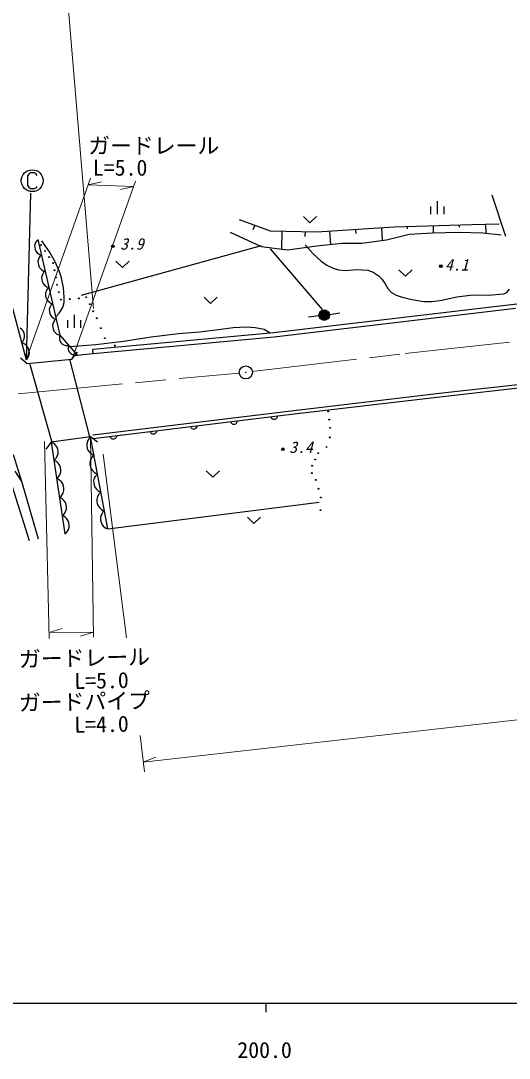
# Model space of a CAD drawing. Units: millimetres, scale not verified. Extents: x 40000 to 680000, y 20000 to 380000.
# Drawn here: x 239945 to 295836, y 198715 to 317363 of the extents above; entities that cross this region are included whole.
import ezdxf
from ezdxf.enums import TextEntityAlignment as Align

# ---------------------------------------------------------------- set-up
doc = ezdxf.new("R2010")
doc.units = ezdxf.units.MM
doc.header["$LTSCALE"] = 1000
doc.linetypes.add('CHAIN', pattern=[18.5, 12, -1.5, 3.5, -1.5])
for name, color, linetype, lineweight in [('M-BGD', 7, 'Continuous', 25), ('M-BGD-EXST', 7, 'Continuous', 25), ('M-BMK', 2, 'CHAIN', 13), ('M-BMK-SRVR', 3, 'Continuous', 25), ('M-STR-HTXT', 7, 'Continuous', 13), ('M-STR-STR1', 1, 'Continuous', 25), ('M-TTL-BAND', 7, 'Continuous', 25)]:
    doc.layers.add(name, color=color, linetype=linetype, lineweight=lineweight)
doc.styles.add('ＭＳ ゴシック', font='')
doc.styles.get('ＭＳ ゴシック').set_extended_font_data('MS Gothic')

msp = doc.modelspace()

# ---------------------------------------------------------------- linework, layer by layer
at = {"layer": 'M-BGD'}
for p, q in [((287583, 296730), (287583, 295230)), ((293824, 297441), (295398, 292720)), ((286833, 296130), (286833, 295230)), ((288333, 296130), (288333, 295230)), ((264935, 294631), (268484, 293353)), ((272278, 294991), (273028, 294271)), ((273028, 294271), (273778, 294991)), ((263923, 293192), (267464, 291539)), ((266710, 293992), (266515, 293452)), ((268484, 293353), (273809, 293211)), ((269816, 293317), (269760, 291237)), ((272478, 293246), (272464, 292699)), ((273809, 293211), (282684, 293779)), ((275289, 293306), (275386, 291790)), ((278247, 293495), (278277, 293026)), ((281205, 293684), (281296, 292258)), ((282684, 293779), (291559, 294063)), ((284163, 293826), (284172, 293551)), ((284382, 292956), (287057, 293113)), ((287057, 293113), (290047, 293192)), ((287122, 293921), (287147, 293116)), ((290047, 293192), (292801, 293113)), ((290080, 294016), (290088, 293768)), ((291559, 294063), (294683, 294134)), ((292801, 293113), (294926, 292877)), ((293121, 294098), (293144, 293075)), ((236974, 291915), (240562, 278570)), ((241587, 291878), (241531, 291643)), ((241660, 292043), (241587, 291878)), ((241741, 292172), (241660, 292043)), ((241893, 292318), (241741, 292172)), ((241884, 292356), (244402, 281402)), ((273838, 291618), (276670, 291933)), ((276670, 291933), (278952, 291933)), ((278952, 291933), (281785, 292326)), ((281785, 292326), (284382, 292956)), ((241531, 291643), (241544, 291425)), ((241544, 291425), (241592, 291214)), ((241592, 291214), (241676, 291012)), ((241676, 291012), (241829, 290826)), ((241829, 290826), (241967, 290709)), ((241967, 290709), (242096, 290628)), ((246901, 285969), (267491, 291649)), ((267464, 291539), (270454, 291146)), ((268484, 291294), (274448, 284336)), ((270454, 291146), (273838, 291618)), ((241974, 290099), (241914, 289852)), ((241914, 289852), (241928, 289621)), ((241928, 289621), (241979, 289399)), ((242051, 290273), (241974, 290099)), ((242136, 290410), (242051, 290273)), ((242096, 290628), (242296, 290563)), ((242296, 290563), (242136, 290410)), ((250837, 289879), (251587, 289159)), ((251587, 289159), (252337, 289879)), ((241979, 289399), (242067, 289185)), ((242067, 289185), (242229, 288988)), ((242229, 288988), (242374, 288866)), ((242374, 288866), (242511, 288780)), ((242476, 288421), (242399, 288248)), ((242562, 288558), (242476, 288421)), ((242511, 288780), (242722, 288712)), ((242722, 288712), (242562, 288558)), ((283212, 288885), (283962, 288165)), ((283962, 288165), (284712, 288885)), ((242399, 288248), (242339, 288000)), ((242339, 288000), (242353, 287769)), ((242353, 287769), (242404, 287547)), ((242404, 287547), (242493, 287333)), ((242493, 287333), (242655, 287137)), ((242655, 287137), (242800, 287014)), ((242825, 286396), (242765, 286148)), ((242765, 286148), (242779, 285918)), ((242800, 287014), (242937, 286929)), ((242902, 286570), (242825, 286396)), ((242988, 286706), (242902, 286570)), ((242937, 286929), (243147, 286860)), ((243147, 286860), (242988, 286706)), ((242779, 285918), (242830, 285695)), ((242830, 285695), (242918, 285482)), ((242918, 285482), (243080, 285285)), ((243080, 285285), (243226, 285162)), ((243226, 285162), (243362, 285077)), ((243422, 284863), (243341, 284733)), ((243362, 285077), (243573, 285008)), ((243573, 285008), (243422, 284863)), ((260919, 285761), (261669, 285041)), ((261669, 285041), (262419, 285761)), ((268903, 281727), (296691, 285007)), ((243268, 284569), (243211, 284334)), ((243211, 284334), (243224, 284115)), ((243224, 284115), (243273, 283905)), ((243341, 284733), (243268, 284569)), ((243273, 283905), (243356, 283703)), ((243356, 283703), (243510, 283516)), ((246049, 283737), (246049, 282237)), ((268955, 281230), (296563, 284488)), ((274066, 283623), (272875, 283474)), ((275255, 283782), (276443, 283952)), ((243510, 283516), (243647, 283400)), ((243654, 282790), (243594, 282542)), ((243594, 282542), (243608, 282312)), ((243647, 283400), (243777, 283319)), ((243731, 282964), (243654, 282790)), ((243817, 283100), (243731, 282964)), ((243777, 283319), (243976, 283254)), ((243976, 283254), (243817, 283100)), ((245299, 283137), (245299, 282237)), ((246799, 283137), (246799, 282237)), ((240047, 282096), (239897, 282213)), ((240216, 281906), (240047, 282096)), ((240312, 281695), (240216, 281906)), ((240371, 281475), (240312, 281695)), ((240343, 280995), (240394, 281245)), ((240394, 281245), (240371, 281475)), ((243608, 282312), (243659, 282089)), ((243659, 282089), (243747, 281876)), ((243747, 281876), (243909, 281679)), ((243909, 281679), (244055, 281556)), ((244055, 281556), (244191, 281471)), ((244191, 281471), (244402, 281402)), ((244371, 281212), (244363, 281084)), ((244423, 281378), (244371, 281212)), ((244402, 281402), (246416, 279136)), ((248196, 279823), (268903, 281727)), ((248242, 279325), (268955, 281230)), ((240038, 280520), (240192, 280679)), ((240262, 280456), (240038, 280520)), ((240192, 280679), (240272, 280819)), ((240409, 280371), (240262, 280456)), ((240272, 280819), (240343, 280995)), ((240566, 280248), (240409, 280371)), ((240745, 280047), (240566, 280248)), ((240846, 279826), (240745, 280047)), ((244363, 281084), (244376, 280935)), ((244376, 280935), (244428, 280741)), ((244428, 280741), (244525, 280586)), ((244525, 280586), (244645, 280452)), ((244645, 280452), (244787, 280337)), ((244787, 280337), (244974, 280262)), ((244974, 280262), (245121, 280232)), ((245121, 280232), (245248, 280225)), ((245248, 280225), (245420, 280257)), ((245367, 280090), (245360, 279963)), ((245420, 280257), (245367, 280090)), ((240719, 278756), (240804, 278903)), ((240804, 278903), (240878, 279089)), ((240908, 279594), (240846, 279826)), ((240878, 279089), (240932, 279352)), ((240932, 279352), (240908, 279594)), ((245360, 279963), (245372, 279814)), ((245372, 279814), (245425, 279620)), ((245425, 279620), (245522, 279465)), ((245522, 279465), (245641, 279331)), ((245641, 279331), (245784, 279216)), ((245784, 279216), (245970, 279141)), ((245970, 279141), (246117, 279111)), ((246117, 279111), (246244, 279104)), ((246244, 279104), (246416, 279136)), ((246416, 279136), (248242, 279325)), ((248242, 279325), (248196, 279823)), ((240557, 278588), (240719, 278756)), ((287845, 274767), (303398, 276504)), ((287891, 274370), (303445, 276107)), ((271194, 272806), (287845, 274767)), ((271242, 272408), (287891, 274370)), ((248197, 270002), (271194, 272806)), ((248246, 269605), (271242, 272408)), ((268545, 272080), (268589, 271988)), ((268589, 271988), (268646, 271915)), ((268646, 271915), (268735, 271845)), ((268735, 271845), (268820, 271807)), ((268820, 271807), (268919, 271787)), ((268919, 271787), (269047, 271802)), ((269047, 271802), (269138, 271846)), ((269138, 271846), (269212, 271903)), ((269212, 271903), (269281, 271992)), ((269281, 271992), (269319, 272077)), ((269319, 272077), (269339, 272176)), ((259347, 270958), (259390, 270867)), ((259390, 270867), (259448, 270793)), ((259448, 270793), (259537, 270724)), ((259537, 270724), (259622, 270686)), ((259622, 270686), (259721, 270665)), ((259721, 270665), (259848, 270681)), ((259848, 270681), (259940, 270724)), ((259940, 270724), (260013, 270782)), ((260013, 270782), (260083, 270871)), ((260083, 270871), (260121, 270956)), ((260121, 270956), (260141, 271055)), ((263946, 271519), (263989, 271428)), ((263989, 271428), (264047, 271354)), ((264047, 271354), (264136, 271284)), ((264136, 271284), (264221, 271246)), ((264221, 271246), (264320, 271226)), ((264320, 271226), (264447, 271242)), ((264447, 271242), (264539, 271285)), ((264539, 271285), (264612, 271342)), ((264612, 271342), (264682, 271431)), ((264682, 271431), (264720, 271517)), ((264720, 271517), (264740, 271616)), ((247659, 269451), (247567, 269263)), ((247760, 269598), (247659, 269451)), ((247943, 269761), (247760, 269598)), ((249923, 259246), (247938, 269786)), ((250148, 269837), (250192, 269746)), ((250192, 269746), (250249, 269672)), ((250249, 269672), (250338, 269602)), ((250338, 269602), (250423, 269564)), ((250423, 269564), (250523, 269544)), ((250523, 269544), (250650, 269560)), ((250650, 269560), (250741, 269603)), ((250741, 269603), (250815, 269660)), ((250815, 269660), (250884, 269749)), ((250884, 269749), (250922, 269835)), ((250922, 269835), (250943, 269934)), ((254748, 270398), (254791, 270306)), ((254791, 270306), (254848, 270233)), ((254848, 270233), (254937, 270163)), ((254937, 270163), (255023, 270125)), ((255023, 270125), (255122, 270105)), ((255122, 270105), (255249, 270120)), ((255249, 270120), (255340, 270164)), ((255340, 270164), (255414, 270221)), ((255414, 270221), (255484, 270310)), ((255484, 270310), (255522, 270395)), ((255522, 270395), (255542, 270494)), ((243648, 269073), (243421, 269166)), ((243421, 269166), (244995, 258694)), ((243791, 268967), (243648, 269073)), ((243941, 268819), (243791, 268967)), ((244103, 268589), (243941, 268819)), ((244182, 268346), (244103, 268589)), ((244219, 268097), (244182, 268346)), ((247567, 269263), (247489, 268992)), ((247489, 268992), (247495, 268736)), ((247495, 268736), (247541, 268489)), ((247541, 268489), (247629, 268249)), ((247629, 268249), (247800, 268024)), ((239070, 267770), (240028, 264691)), ((243733, 267089), (243922, 267245)), ((243960, 266996), (243733, 267089)), ((243922, 267245), (244028, 267388)), ((244103, 266890), (243960, 266996)), ((244028, 267388), (244128, 267573)), ((244128, 267573), (244215, 267841)), ((244215, 267841), (244219, 268097)), ((247800, 268024), (247955, 267883)), ((247937, 267175), (247857, 266891)), ((248035, 267373), (247937, 267175)), ((247955, 267883), (248102, 267782)), ((248140, 267527), (248035, 267373)), ((248102, 267782), (248332, 267697)), ((248332, 267697), (248140, 267527)), ((239276, 265854), (240034, 264672)), ((244253, 266743), (244103, 266890)), ((244415, 266512), (244253, 266743)), ((244494, 266269), (244415, 266512)), ((244531, 266020), (244494, 266269)), ((244527, 265765), (244531, 266020)), ((247857, 266891), (247862, 266624)), ((247862, 266624), (247911, 266364)), ((247911, 266364), (248003, 266113)), ((248003, 266113), (248182, 265878)), ((248182, 265878), (248344, 265729)), ((261172, 265891), (261922, 265171)), ((261922, 265171), (262672, 265891)), ((240028, 264691), (241945, 258120)), ((244046, 265013), (244235, 265168)), ((244283, 264915), (244046, 265013)), ((244235, 265168), (244340, 265312)), ((244433, 264804), (244283, 264915)), ((244340, 265312), (244440, 265497)), ((244590, 264649), (244433, 264804)), ((244440, 265497), (244527, 265765)), ((244759, 264408), (244590, 264649)), ((248362, 265037), (248285, 264766)), ((248285, 264766), (248291, 264511)), ((248344, 265729), (248498, 265624)), ((248455, 265225), (248362, 265037)), ((248556, 265373), (248455, 265225)), ((248498, 265624), (248739, 265535)), ((248739, 265535), (248556, 265373)), ((238933, 264212), (240918, 257915)), ((244842, 264153), (244759, 264408)), ((244786, 263344), (244877, 263625)), ((244881, 263892), (244842, 264153)), ((244877, 263625), (244881, 263892)), ((248291, 264511), (248337, 264263)), ((248337, 264263), (248425, 264023)), ((248425, 264023), (248596, 263799)), ((248596, 263799), (248751, 263657)), ((248751, 263657), (248898, 263556)), ((248898, 263556), (249127, 263471)), ((249127, 263471), (248936, 263301)), ((244373, 262837), (244571, 263000)), ((244599, 262744), (244373, 262837)), ((244571, 263000), (244681, 263150)), ((244742, 262638), (244599, 262744)), ((244681, 263150), (244786, 263344)), ((244892, 262490), (244742, 262638)), ((245054, 262260), (244892, 262490)), ((245133, 262017), (245054, 262260)), ((248733, 262949), (248652, 262666)), ((248652, 262666), (248658, 262398)), ((248658, 262398), (248707, 262139)), ((248830, 263147), (248733, 262949)), ((248936, 263301), (248830, 263147)), ((249923, 259246), (274100, 262308)), ((244874, 260916), (244980, 261059)), ((244980, 261059), (245079, 261244)), ((245079, 261244), (245166, 261512)), ((245170, 261768), (245133, 262017)), ((245166, 261512), (245170, 261768)), ((248707, 262139), (248799, 261887)), ((248799, 261887), (248977, 261652)), ((248977, 261652), (249140, 261504)), ((249140, 261504), (249294, 261398)), ((249351, 261147), (249251, 261000)), ((249294, 261398), (249534, 261309)), ((249534, 261309), (249351, 261147)), ((244685, 260760), (244874, 260916)), ((244911, 260667), (244685, 260760)), ((245055, 260561), (244911, 260667)), ((245204, 260414), (245055, 260561)), ((245366, 260183), (245204, 260414)), ((245445, 259940), (245366, 260183)), ((245483, 259691), (245445, 259940)), ((249158, 260811), (249081, 260540)), ((249081, 260540), (249086, 260285)), ((249086, 260285), (249133, 260037)), ((249133, 260037), (249221, 259797)), ((249251, 261000), (249158, 260811)), ((265877, 260586), (266627, 259866)), ((266627, 259866), (267377, 260586)), ((244997, 258684), (245186, 258839)), ((245186, 258839), (245292, 258983)), ((245292, 258983), (245391, 259168)), ((245391, 259168), (245479, 259436)), ((245479, 259436), (245483, 259691)), ((249221, 259797), (249391, 259573)), ((249391, 259573), (249546, 259431)), ((249546, 259431), (249693, 259331)), ((249693, 259331), (249923, 259246))]:
    msp.add_line(p, q, dxfattribs=at)
for points in [[(243927, 283467), (244347, 283920), (244761, 284561), (244906, 285130), (244928, 285741), (244827, 286802), (244591, 287971), (244337, 288775), (243856, 289879), (243248, 290917), (242446, 292066), (242353, 292194)], [(272479, 291743), (273412, 290698), (274307, 289871), (274969, 289410), (275690, 289062), (276292, 288892), (277092, 288806), (278355, 288914), (279665, 288855), (280260, 288602), (280940, 288165), (281313, 287781), (281638, 287263), (281944, 286740), (282368, 286276), (282889, 285998), (283482, 285808), (284695, 285473), (286061, 285241), (286946, 285247), (287942, 285360), (289848, 285774), (291662, 286029), (293435, 285993), (295225, 286119), (295565, 286304), (295862, 286651)], [(245564, 280095), (248555, 280346), (251688, 280718), (254852, 281207), (258007, 281591), (260399, 281786), (262853, 282089), (264241, 282270), (265777, 282344), (266780, 282294), (267799, 282107), (268487, 281689)]]:
    msp.add_lwpolyline(points, dxfattribs=at)
for centre, radius in [((242249, 291714), 50), ((242722, 291028), 50), ((250484, 291572), 150), ((250484, 291572), 90), ((250484, 291572), 30), ((243195, 290341), 50), ((243669, 289655), 50), ((243811, 288827), 50), ((288009, 289306), 150), ((288009, 289306), 90), ((288009, 289306), 30), ((243953, 287998), 50), ((244095, 287170), 50), ((244308, 286318), 50), ((244521, 285466), 50), ((245550, 285537), 50), ((246580, 285608), 50), ((247432, 285750), 50), ((247834, 284945), 50), ((248236, 284141), 50), ((274661, 283697), 600), ((274661, 283697), 528), ((274661, 283697), 456), ((274661, 283697), 384), ((274661, 283697), 312), ((274661, 283697), 240), ((274661, 283697), 168), ((274661, 283697), 96), ((274661, 283697), 24), ((248639, 283336), 50), ((249100, 282200), 50), ((249562, 281064), 50), ((250697, 280212), 50), ((275121, 272691), 50), ((275231, 271749), 50), ((275340, 270808), 50), ((275296, 269713), 50), ((269947, 268355), 150), ((269947, 268355), 90), ((269947, 268355), 30), ((274946, 268618), 50), ((273632, 267194), 50), ((273982, 267917), 50), ((273281, 266471), 50), ((273238, 265639), 50), ((273719, 264851), 50), ((274004, 263843), 50), ((274289, 262836), 50), ((274245, 261390), 50)]:
    msp.add_circle(centre, radius, dxfattribs=at)
at = {"layer": 'M-BGD-EXST'}
for p, q in [((240863, 299818), (240713, 299618)), ((240713, 299618), (240713, 298518)), ((241063, 299968), (240863, 299818)), ((241513, 299968), (241063, 299968)), ((241713, 299818), (241513, 299968)), ((241813, 299668), (241713, 299818)), ((240713, 298518), (240863, 298318)), ((240863, 298318), (241063, 298168)), ((241063, 298168), (241513, 298168)), ((241513, 298168), (241713, 298268)), ((241713, 298268), (241813, 298418)), ((241066, 297643), (240562, 278570))]:
    msp.add_line(p, q, dxfattribs=at)
msp.add_circle((241263, 299068), 1250, dxfattribs=at)
at = {"layer": 'M-BMK'}
for p, q in [((283940, 279314), (315284, 282673)), ((266439, 277237), (283940, 279314)), ((239637, 274702), (264947, 277079))]:
    msp.add_line(p, q, dxfattribs=at)
at = {"layer": 'M-BMK-SRVR'}
for radius in [750, 30]:
    msp.add_circle((265694, 277149), radius, dxfattribs=at)
at = {"layer": 'M-STR-HTXT'}
for p, q in [((243953, 336369), (248254, 284458)), ((240562, 278570), (247927, 299343)), ((253089, 299028), (245850, 278759)), ((247659, 298587), (249172, 298958)), ((247659, 298587), (252871, 298418)), ((252871, 298418), (251358, 298047)), ((247938, 269786), (248281, 246858)), ((242668, 269238), (243216, 246721)), ((252045, 246789), (249376, 267801)), ((243199, 247421), (244699, 247842)), ((243199, 247421), (248272, 247423)), ((248272, 247423), (246772, 247003)), ((253971, 232568), (348663, 243264)), ((253619, 235634), (254098, 231459)), ((253971, 232568), (255414, 233154))]:
    msp.add_line(p, q, dxfattribs=at)
at = {"layer": 'M-STR-STR1'}
for p, q in [((245803, 278679), (246439, 279451)), ((239919, 278817), (240691, 278182)), ((240691, 278182), (245803, 278679)), ((240931, 278205), (243497, 269176)), ((247832, 269771), (245551, 278654)), ((247938, 269786), (243421, 269166)), ((248735, 269181), (247938, 269786)), ((243421, 269166), (242817, 268369))]:
    msp.add_line(p, q, dxfattribs=at)
at = {"layer": 'M-TTL-BAND'}
for p, q in [((40000, 205000), (579000, 205000)), ((268000, 205000), (268000, 204000))]:
    msp.add_line(p, q, dxfattribs=at)

# ---------------------------------------------------------------- texts
at = {"layer": 'M-BGD', "style": 'ＭＳ ゴシック', "oblique": 15}
for s, p in [('3.9', (251324, 290789)), ('4.1', (288479, 288397)), ('3.4', (270665, 267537))]:
    msp.add_text(s, height=1320, dxfattribs=at).set_placement(p, align=Align.BOTTOM_LEFT)
at = {"layer": 'M-STR-HTXT', "style": 'ＭＳ ゴシック'}
for s, p in [('ガードレール', (247661, 301616)), ('L=5.0', (248198, 299095))]:
    msp.add_text(s, height=1833, dxfattribs=at).set_placement(p, align=Align.BOTTOM_LEFT)
for s, p in [('ガードレール', (239761, 242890)), ('L=5.0', (246094, 240390)), ('ガードパイプ', (239761, 237890)), ('L=4.0', (246094, 235390))]:
    msp.add_text(s, height=1833, rotation=1.1, dxfattribs=at).set_placement(p, align=Align.BOTTOM_LEFT)
at = {"layer": 'M-TTL-BAND', "style": 'ＭＳ ゴシック'}
msp.add_text('200.0', height=1833, dxfattribs=at).set_placement((267844, 198195), align=Align.BOTTOM_CENTER)

doc.saveas('drawing.dxf')
